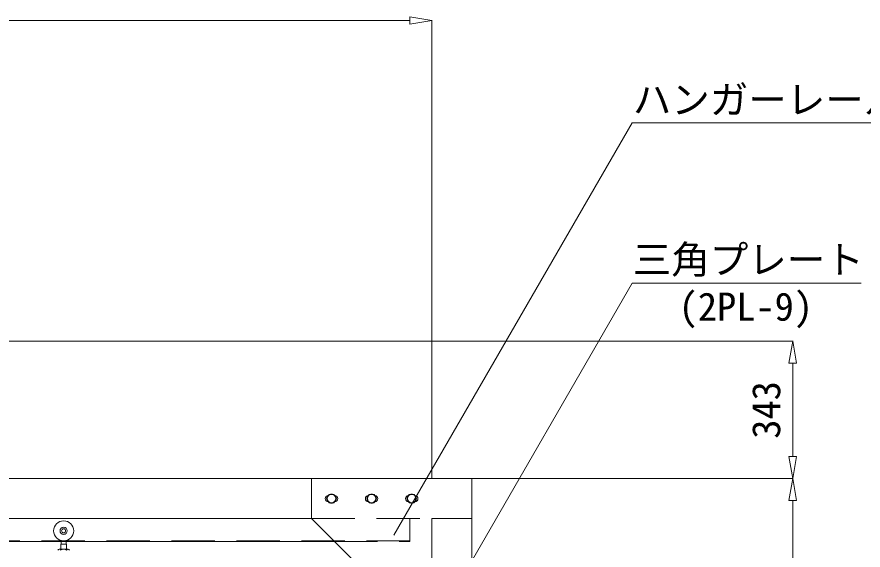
# Model space of a CAD drawing. Units: millimetres, scale not verified. Extents: x -10062 to 10062, y -16938 to 16938.
# Drawn here: x 103 to 2213, y 10546 to 11877 of the extents above; entities that cross this region are included whole.
import ezdxf
from ezdxf.enums import TextEntityAlignment as Align

# ---------------------------------------------------------------- set-up
doc = ezdxf.new("R2010")
doc.units = ezdxf.units.MM
doc.header["$LTSCALE"] = 90
doc.linetypes.add('DASHED1', pattern=[1.8, 1.2, -0.6])
for name, color, linetype, lineweight in [('0-6_ﾎﾞﾙﾄ類', 134, 'Continuous', 18), ('0-C_寸法', 134, 'Continuous', 18), ('1-1_中央走行棒', 134, 'Continuous', 18), ('1-A_標準柱', 134, 'Continuous', 18), ('1-B_文字', 134, 'Continuous', 18), ('2-1_連結用梁36', 134, 'Continuous', 18)]:
    doc.layers.add(name, color=color, linetype=linetype, lineweight=lineweight)
doc.styles.add('ＭＳ ゴシック', font='')
doc.styles.get('ＭＳ ゴシック').set_extended_font_data('MS Gothic')

msp = doc.modelspace()

# ---------------------------------------------------------------- linework, layer by layer
at = {"layer": '0-6_ﾎﾞﾙﾄ類'}
for points in [[(893.56, 10685), (899.62, 10674.5), (893.56, 10664), (881.44, 10664), (875.38, 10674.5), (881.44, 10685)], [(993.56, 10685), (999.62, 10674.5), (993.56, 10664), (981.44, 10664), (975.38, 10674.5), (981.44, 10685)], [(1093.56, 10685), (1099.62, 10674.5), (1093.56, 10664), (1081.44, 10664), (1075.37, 10674.5), (1081.44, 10685)]]:
    msp.add_lwpolyline(points, close=True, dxfattribs=at)
for centre in [(887.5, 10674.5), (987.5, 10674.5), (1087.5, 10674.5)]:
    msp.add_circle(centre, 10.5, dxfattribs=at)
for centre, radius, start, end in [((887.5, 10674.5), 11.35, 127.685, 172.315), ((887.5, 10674.5), 11, 132.659, 167.341), ((887.5, 10674.5), 11.35, 67.685, 112.315), ((887.5, 10674.5), 11, 72.659, 107.341), ((887.5, 10674.5), 11.35, 7.685, 52.315), ((887.5, 10674.5), 11, 12.659, 47.341), ((987.5, 10674.5), 11.35, 127.685, 172.315), ((987.5, 10674.5), 11, 132.659, 167.341), ((987.5, 10674.5), 11.35, 67.685, 112.315), ((987.5, 10674.5), 11, 72.659, 107.341), ((987.5, 10674.5), 11.35, 7.685, 52.315), ((987.5, 10674.5), 11, 12.659, 47.341), ((1087.5, 10674.5), 11.35, 127.685, 172.315), ((1087.5, 10674.5), 11, 132.659, 167.341), ((1087.5, 10674.5), 11.35, 67.685, 112.315), ((1087.5, 10674.5), 11, 72.659, 107.341), ((1087.5, 10674.5), 11.35, 7.685, 52.315), ((1087.5, 10674.5), 11, 12.659, 47.341), ((887.5, 10674.5), 11.35, 187.685, 232.315), ((887.5, 10674.5), 11, 192.659, 227.341), ((887.5, 10674.5), 11.35, 247.685, 292.315), ((887.5, 10674.5), 11, 252.659, 287.341), ((887.5, 10674.5), 11.35, 307.685, 352.315), ((887.5, 10674.5), 11, 312.659, 347.341), ((987.5, 10674.5), 11.35, 187.685, 232.315), ((987.5, 10674.5), 11, 192.659, 227.341), ((987.5, 10674.5), 11.35, 247.685, 292.315), ((987.5, 10674.5), 11, 252.659, 287.341), ((987.5, 10674.5), 11.35, 307.685, 352.315), ((987.5, 10674.5), 11, 312.659, 347.341), ((1087.5, 10674.5), 11.35, 187.685, 232.315), ((1087.5, 10674.5), 11, 192.659, 227.341), ((1087.5, 10674.5), 11.35, 247.685, 292.315), ((1087.5, 10674.5), 11, 252.659, 287.341), ((1087.5, 10674.5), 11.35, 307.685, 352.315), ((1087.5, 10674.5), 11, 312.659, 347.341)]:
    msp.add_arc(centre, radius, start, end, dxfattribs=at)
at = {"layer": '0-C_寸法'}
for p, q in [((-7807.5, 11867.5), (1082.5, 11867.5)), ((1082.5, 11876.67), (1137.5, 11867.5)), ((1082.5, 11876.67), (1082.5, 11858.34)), ((1137.5, 11867.5), (1082.5, 11858.34)), ((1137.5, 10725.5), (1137.5, 11868.5)), ((-2455.5, 11067.5), (2038.5, 11067.5)), ((2028.33, 11012.5), (2037.5, 11067.5)), ((2037.5, 11067.5), (2046.66, 11012.5)), ((2028.33, 11012.5), (2046.66, 11012.5)), ((2037.5, 11012.5), (2037.5, 10779.5)), ((2028.33, 10779.5), (2037.5, 10724.5)), ((2028.33, 10779.5), (2046.66, 10779.5)), ((2037.5, 10724.5), (2046.66, 10779.5)), ((1238.5, 10724.5), (2038.5, 10724.5)), ((1238.5, 10724.5), (2038.5, 10724.5)), ((2028.33, 10669.5), (2037.5, 10724.5)), ((2037.5, 10724.5), (2046.66, 10669.5)), ((2028.33, 10669.5), (2046.66, 10669.5)), ((2037.5, 10669.5), (2037.5, 6279.5))]:
    msp.add_line(p, q, dxfattribs=at)
at = {"layer": '1-1_中央走行棒'}
for p, q in [((212.8, 10548.06), (212.8, 10561.1)), ((213.25, 10561.1), (213.25, 10569.9)), ((225.75, 10561.1), (225.75, 10569.9)), ((226.2, 10548.06), (226.2, 10561.1)), ((230.62, 10548.06), (208.38, 10548.06)), ((212, 10548.06), (208.38, 10548.06)), ((211.56, 10548.06), (211.56, 10548.1)), ((230.62, 10548.06), (227, 10548.06)), ((227.44, 10548.06), (227.44, 10548.1))]:
    msp.add_line(p, q, dxfattribs=at)
for points in [[(211.56, 10548.1), (212.5, 10548.1), (212.5, 10561.1), (219.5, 10561.1)], [(227.44, 10548.1), (226.5, 10548.1), (226.5, 10561.1), (219.5, 10561.1)]]:
    msp.add_lwpolyline(points, dxfattribs=at)
for radius in [25, 9, 5]:
    msp.add_circle((219.5, 10594.1), radius, dxfattribs=at)
for centre, radius, start, end in [((208.38, 10543.78), 4.28, 32.227, 147.773), ((219.5, 10533), 15.07, 60.137, 119.863), ((230.62, 10543.78), 4.28, 32.227, 147.773)]:
    msp.add_arc(centre, radius, start, end, dxfattribs=at)
at = {"layer": '1-A_標準柱', "linetype": 'DASHED1'}
for q in [(1137.5, 10324.5), (1237.5, 10624.5)]:
    msp.add_line((1137.5, 10624.5), q, dxfattribs=at)
at = {"layer": '1-A_標準柱'}
msp.add_lwpolyline([(837.5, 10724.5), (1237.5, 10724.5), (1237.5, 10324.5), (1137.5, 10324.5), (837.5, 10624.5)], close=True, dxfattribs=at)
for centre, start, end in [((879.5, 10674.5), 90.3581, 269.6419), ((895.5, 10674.5), 270.35428, 89.63808), ((979.5, 10674.5), 90.3581, 269.6419), ((995.5, 10674.5), 270.3581, 89.6419), ((1079.5, 10674.5), 90.3581, 269.6419), ((1095.5, 10674.5), 270.3581, 89.6419)]:
    msp.add_arc(centre, 7.5, start, end, dxfattribs=at)
at = {"layer": '1-B_文字'}
for p, q in [((1637.86, 11612.5), (2343.79, 11612.5)), ((1637.86, 11212.5), (2207.96, 11212.5))]:
    msp.add_line(p, q, dxfattribs=at)
for points in [[(1043.28, 10583.29), (1637.5, 11612.5), (1637.86, 11612.5)], [(1202.31, 10458.73), (1637.5, 11212.5), (1637.86, 11212.5)]]:
    msp.add_lwpolyline(points, dxfattribs=at)
at = {"layer": '2-1_連結用梁36', "linetype": 'DASHED1'}
for p, q in [((837.5, 10624.5), (1237.5, 10624.5)), ((1082.5, 10567.5), (1082.5, 10624.5)), ((1082.5, 10569.1), (-2462.5, 10569.1)), ((894.5, 10567.5), (1082.5, 10567.5))]:
    msp.add_line(p, q, dxfattribs=at)
at = {"layer": '2-1_連結用梁36'}
for points in [[(-2456.5, 10724.5), (-2456.5, 10624.5), (837.5, 10624.5)], [(1237.5, 10624.5), (1237.5, 10724.5), (-2443.8, 10724.5)], [(837.5, 10624.5), (-2462.5, 10624.5), (-2462.5, 10567.5), (894.5, 10567.5)]]:
    msp.add_lwpolyline(points, dxfattribs=at)

# ---------------------------------------------------------------- texts
at = {"layer": '0-C_寸法', "style": 'ＭＳ ゴシック'}
msp.add_text('343', height=70.38, rotation=90, dxfattribs=at).set_placement((2027.6, 10824), align=Align.BOTTOM_LEFT)
at = {"layer": '1-B_文字', "style": 'ＭＳ ゴシック'}
for s, p in [('ハンガーレール', (1638.86, 11613.94)), ('三角プレート', (1638.86, 11214.8)), ('(2PL-9)', (1753.12, 11097.4))]:
    msp.add_text(s, height=70.38, dxfattribs=at).set_placement(p, align=Align.BOTTOM_LEFT)

doc.saveas('drawing.dxf')
